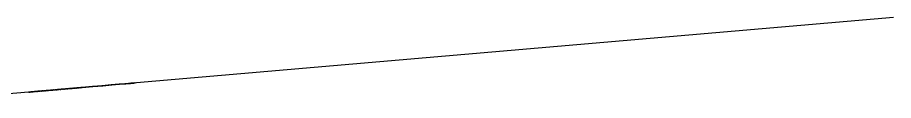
# Model space of a CAD drawing. Header units: millimetres. Extents: x 237925 to 243335, y 20387 to 20851.
# Drawn here: x 242836.9 to 243335.4, y 20803.7 to 20850.5 of the extents above; entities that cross this region are included whole.
import ezdxf

# ---------------------------------------------------------------- set-up
doc = ezdxf.new("R2010")
doc.units = ezdxf.units.MM
doc.header["$MEASUREMENT"] = 0
doc.linetypes.add('HIDDEN2', pattern=[0.1875, 0.125, -0.0625])
doc.layers.add('Right View-50-PES-D1-029', color=7, linetype='Continuous', true_color=0xe7f0ff)
doc.layers.add('Right View-A-FLOR', color=192, linetype='Continuous')
doc.layers.add('Right View-HIDDEN', color=7, linetype='HIDDEN2')

# ---------------------------------------------------------------- blocks, each defined once
blk = doc.blocks.new('*U151')
at = {"layer": 'Right View-A-FLOR', "color": 0, "linetype": 'ByBlock', "lineweight": -2}
for p, q in [((243335.38, 20850.53, 22000), (242788.62, 20803.68, 22000)), ((243335.38, 20850.53, 21625), (242788.62, 20803.68, 21625)), ((243335.38, 20850.53, 22000), (243335.38, 20850.53, 21625)), ((242788.62, 20803.68, 22000), (242788.62, 20803.68, 21625))]:
    blk.add_line(p, q, dxfattribs=at)
blk = doc.blocks.new('*U152')
at = {"layer": 'Right View-50-PES-D1-029', "color": 0, "linetype": 'ByBlock', "lineweight": -2}
for p, q in [((242873.44, 20810.95, 25056.77), (242873.69, 20810.97, 25056.77)), ((242873.44, 20810.95, 24996.45), (242873.69, 20810.97, 24996.45))]:
    blk.add_line(p, q, dxfattribs=at)
at = {"layer": 'Right View-50-PES-D1-029', "color": 0, "linetype": 'ByBlock', "lineweight": -2, "extrusion": (0.085374, -0.996349, -3.76158e-37)}
blk.add_ellipse((242873.44, 20810.95, 25026.61), major_axis=(30.05, 2.58), ratio=1, start_param=-3.141592653589793, end_param=3.141592653589793, dxfattribs=at)
at = {"layer": 'Right View-50-PES-D1-029', "color": 0, "linetype": 'ByBlock', "lineweight": -2, "extrusion": (-0.085374, 0.996349, 3.76158e-37)}
blk.add_ellipse((242873.69, 20810.97, 25026.61), major_axis=(30.05, 2.58), ratio=1, start_param=-1.570796, end_param=1.570796, dxfattribs=at)
at = {"layer": 'Right View-HIDDEN', "extrusion": (-0.085374, 0.996349, 3.76158e-37)}
for start_param, end_param in [(-3.141593, -1.570796), (1.570796, 3.141593)]:
    blk.add_ellipse((242873.69, 20810.97, 25026.61), major_axis=(30.05, 2.58), ratio=1, start_param=start_param, end_param=end_param, dxfattribs=at)

msp = doc.modelspace()

# ---------------------------------------------------------------- block references
at = {"layer": 'Right View-50-PES-D1-029'}
msp.add_blockref('*U152', (0, 0), dxfattribs=at)
at = {"layer": 'Right View-A-FLOR'}
msp.add_blockref('*U151', (0, 0), dxfattribs=at)

doc.saveas('drawing.dxf')
